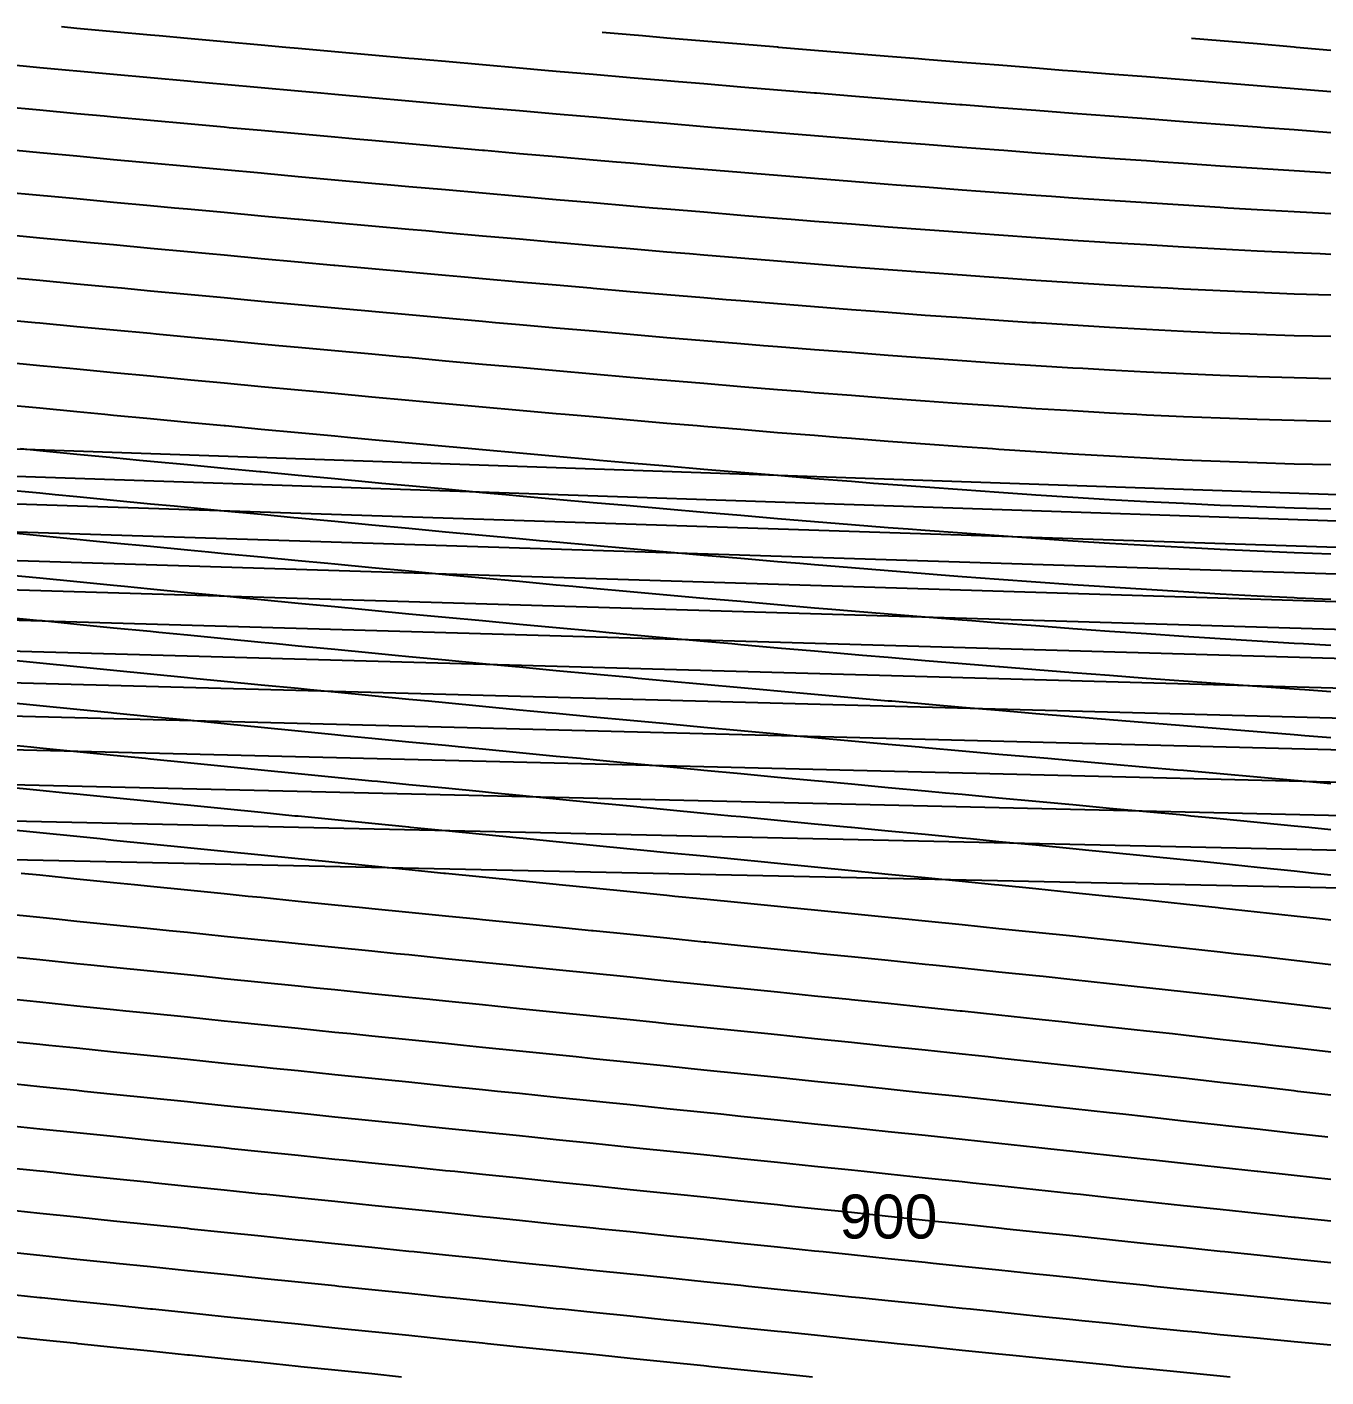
# Model space of a CAD drawing. Header units: metres. Extents: x 3386 to 5486, y 31 to 113.
# Drawn here: x 3617 to 3691, y 32.7 to 109.6 of the extents above; entities that cross this region are included whole.
import ezdxf
from ezdxf.enums import TextEntityAlignment as Align

# ---------------------------------------------------------------- set-up
doc = ezdxf.new("R2010")
doc.units = ezdxf.units.M
for name, color, linetype in [('Vs_1000', 7, 'Continuous'), ('Vs_340', 7, 'Continuous'), ('Vs_360', 7, 'Continuous'), ('Vs_380', 7, 'Continuous'), ('Vs_400', 7, 'Continuous'), ('Vs_420', 7, 'Continuous'), ('Vs_440', 7, 'Continuous'), ('Vs_460', 7, 'Continuous'), ('Vs_480', 7, 'Continuous'), ('Vs_500', 7, 'Continuous'), ('Vs_520', 7, 'Continuous'), ('Vs_540', 7, 'Continuous'), ('Vs_560', 7, 'Continuous'), ('Vs_580', 7, 'Continuous'), ('Vs_600', 7, 'Continuous'), ('Vs_620', 7, 'Continuous'), ('Vs_640', 7, 'Continuous'), ('Vs_660', 7, 'Continuous'), ('Vs_680', 7, 'Continuous'), ('Vs_700', 7, 'Continuous'), ('Vs_720', 7, 'Continuous'), ('Vs_740', 7, 'Continuous'), ('Vs_760', 7, 'Continuous'), ('Vs_780', 7, 'Continuous'), ('Vs_800', 7, 'Continuous'), ('Vs_820', 7, 'Continuous'), ('Vs_840', 7, 'Continuous'), ('Vs_860', 7, 'Continuous'), ('Vs_880', 7, 'Continuous'), ('Vs_900', 7, 'Continuous'), ('Vs_920', 7, 'Continuous'), ('Vs_940', 7, 'Continuous'), ('Vs_960', 7, 'Continuous'), ('Vs_980', 7, 'Continuous')]:
    doc.layers.add(name, color=color, linetype=linetype)

msp = doc.modelspace()

# ---------------------------------------------------------------- linework, layer by layer
at = {"layer": 'Vs_1000'}
msp.add_lwpolyline([(3638.325, 32.719), (3636.631, 32.893), (3634.53, 33.108), (3632.594, 33.307), (3632.429, 33.324), (3630.328, 33.539), (3628.227, 33.755), (3626.236, 33.96), (3626.126, 33.971), (3624.024, 34.187), (3621.923, 34.404), (3619.893, 34.613), (3619.822, 34.62), (3617.721, 34.837), (3615.62, 35.054)], dxfattribs=at)
at = {"layer": 'Vs_340'}
msp.add_lwpolyline([(3691.26, 108.254), (3689.282, 108.432), (3689.159, 108.443), (3687.057, 108.627), (3684.956, 108.805), (3683.318, 108.941)], dxfattribs=at)
at = {"layer": 'Vs_360'}
msp.add_lwpolyline([(3691.26, 105.903), (3689.159, 106.079), (3687.057, 106.251), (3684.956, 106.419), (3684.286, 106.472), (3682.855, 106.586), (3680.754, 106.751), (3678.653, 106.916), (3676.552, 107.08), (3675.977, 107.126), (3674.451, 107.246), (3672.35, 107.412), (3670.249, 107.579), (3668.148, 107.748), (3667.766, 107.779), (3666.046, 107.918), (3663.945, 108.089), (3661.844, 108.262), (3659.788, 108.432), (3659.743, 108.436), (3657.642, 108.611), (3655.541, 108.788), (3653.44, 108.966), (3652.04, 109.085), (3651.339, 109.145), (3649.751, 109.282)], dxfattribs=at)
at = {"layer": 'Vs_380'}
msp.add_lwpolyline([(3691.26, 103.576), (3689.159, 103.734), (3687.467, 103.859), (3687.057, 103.89), (3684.956, 104.045), (3682.855, 104.2), (3680.754, 104.356), (3678.653, 104.513), (3678.652, 104.513), (3676.552, 104.671), (3674.451, 104.83), (3672.35, 104.992), (3670.249, 105.155), (3670.115, 105.166), (3668.148, 105.321), (3666.046, 105.488), (3663.945, 105.657), (3661.952, 105.819), (3661.844, 105.828), (3659.743, 106.001), (3657.642, 106.175), (3655.541, 106.351), (3654.104, 106.472), (3653.44, 106.528), (3651.339, 106.707), (3649.238, 106.888), (3647.137, 107.069), (3646.489, 107.126), (3645.035, 107.252), (3642.934, 107.436), (3640.833, 107.621), (3639.048, 107.779), (3638.732, 107.807), (3636.631, 107.994), (3634.53, 108.181), (3632.429, 108.37), (3631.736, 108.432), (3630.328, 108.559), (3628.227, 108.749), (3626.126, 108.939), (3624.516, 109.085), (3624.024, 109.13), (3621.923, 109.322), (3619.822, 109.514), (3618.947, 109.594)], dxfattribs=at)
at = {"layer": 'Vs_400'}
msp.add_lwpolyline([(3691.26, 101.265), (3689.159, 101.401), (3687.057, 101.538), (3684.956, 101.678), (3682.855, 101.82), (3681.698, 101.899), (3680.754, 101.965), (3678.653, 102.112), (3676.552, 102.263), (3674.451, 102.417), (3672.622, 102.553), (3672.35, 102.573), (3670.249, 102.732), (3668.148, 102.894), (3666.046, 103.059), (3664.189, 103.206), (3663.945, 103.225), (3661.844, 103.395), (3659.743, 103.566), (3657.642, 103.739), (3656.202, 103.859), (3655.541, 103.914), (3653.44, 104.091), (3651.339, 104.27), (3649.238, 104.45), (3648.518, 104.513), (3647.137, 104.632), (3645.035, 104.815), (3642.934, 104.999), (3641.046, 105.166), (3640.833, 105.185), (3638.732, 105.371), (3636.631, 105.558), (3634.53, 105.747), (3633.727, 105.819), (3632.429, 105.936), (3630.328, 106.126), (3628.227, 106.317), (3626.515, 106.472), (3626.126, 106.508), (3624.024, 106.7), (3621.923, 106.892), (3619.822, 107.085), (3619.382, 107.126), (3617.721, 107.278), (3615.62, 107.472)], dxfattribs=at)
at = {"layer": 'Vs_420'}
msp.add_lwpolyline([(3691.26, 98.959), (3689.159, 99.071), (3687.057, 99.189), (3685.39, 99.286), (3684.956, 99.312), (3682.855, 99.441), (3680.754, 99.574), (3678.653, 99.713), (3676.552, 99.856), (3675.35, 99.94), (3674.451, 100.003), (3672.35, 100.154), (3670.249, 100.309), (3668.148, 100.467), (3666.515, 100.593), (3666.046, 100.629), (3663.945, 100.794), (3661.844, 100.961), (3659.743, 101.131), (3658.339, 101.246), (3657.642, 101.303), (3655.541, 101.478), (3653.44, 101.655), (3651.339, 101.833), (3650.565, 101.899), (3649.238, 102.013), (3647.137, 102.195), (3645.035, 102.378), (3643.05, 102.553), (3642.934, 102.563), (3640.833, 102.749), (3638.732, 102.936), (3636.631, 103.124), (3635.718, 103.206), (3634.53, 103.313), (3632.429, 103.503), (3630.328, 103.694), (3628.509, 103.859), (3628.227, 103.885), (3626.126, 104.077), (3624.024, 104.27), (3621.923, 104.463), (3621.39, 104.513), (3619.822, 104.657), (3617.721, 104.852), (3615.62, 105.046)], dxfattribs=at)
at = {"layer": 'Vs_440'}
msp.add_lwpolyline([(3691.26, 96.647), (3690.643, 96.673), (3689.159, 96.736), (3687.057, 96.835), (3684.956, 96.942), (3682.855, 97.058), (3680.754, 97.18), (3678.653, 97.31), (3678.393, 97.327), (3676.552, 97.445), (3674.451, 97.587), (3672.35, 97.733), (3670.249, 97.884), (3668.95, 97.98), (3668.148, 98.039), (3666.046, 98.198), (3663.945, 98.361), (3661.844, 98.527), (3660.522, 98.633), (3659.743, 98.696), (3657.642, 98.867), (3655.541, 99.041), (3653.44, 99.218), (3652.63, 99.286), (3651.339, 99.396), (3649.238, 99.576), (3647.137, 99.758), (3645.061, 99.94), (3645.035, 99.942), (3642.934, 100.127), (3640.833, 100.313), (3638.732, 100.501), (3637.709, 100.593), (3636.631, 100.69), (3634.53, 100.88), (3632.429, 101.07), (3630.498, 101.246), (3630.328, 101.262), (3628.227, 101.454), (3626.126, 101.647), (3624.024, 101.841), (3623.391, 101.899), (3621.923, 102.035), (3619.822, 102.23), (3617.721, 102.425), (3616.355, 102.553)], dxfattribs=at)
at = {"layer": 'Vs_460'}
msp.add_lwpolyline([(3691.26, 94.318), (3689.159, 94.387), (3687.057, 94.469), (3684.956, 94.562), (3682.855, 94.666), (3681.972, 94.714), (3680.754, 94.779), (3678.653, 94.901), (3676.552, 95.03), (3674.451, 95.166), (3672.35, 95.308), (3671.515, 95.367), (3670.249, 95.456), (3668.148, 95.608), (3666.046, 95.765), (3663.945, 95.927), (3662.752, 96.02), (3661.844, 96.091), (3659.743, 96.259), (3657.642, 96.43), (3655.541, 96.604), (3654.715, 96.673), (3653.44, 96.78), (3651.339, 96.959), (3649.238, 97.139), (3647.137, 97.322), (3647.08, 97.327), (3645.035, 97.506), (3642.934, 97.691), (3640.833, 97.878), (3639.7, 97.98), (3638.732, 98.067), (3636.631, 98.256), (3634.53, 98.447), (3632.483, 98.633), (3632.429, 98.638), (3630.328, 98.831), (3628.227, 99.024), (3626.126, 99.218), (3625.385, 99.286), (3624.024, 99.412), (3621.923, 99.608), (3619.822, 99.804), (3618.366, 99.94), (3617.721, 100), (3615.62, 100.197)], dxfattribs=at)
at = {"layer": 'Vs_480'}
msp.add_lwpolyline([(3691.26, 91.961), (3689.159, 92.015), (3687.057, 92.084), (3686.638, 92.101), (3684.956, 92.167), (3682.855, 92.261), (3680.754, 92.367), (3678.653, 92.483), (3676.552, 92.607), (3674.451, 92.739), (3674.228, 92.754), (3672.35, 92.878), (3670.249, 93.023), (3668.148, 93.174), (3666.046, 93.329), (3665.028, 93.407), (3663.945, 93.49), (3661.844, 93.654), (3659.743, 93.821), (3657.642, 93.992), (3656.816, 94.06), (3655.541, 94.166), (3653.44, 94.342), (3651.339, 94.521), (3649.238, 94.702), (3649.103, 94.714), (3647.137, 94.885), (3645.035, 95.069), (3642.934, 95.256), (3641.69, 95.367), (3640.833, 95.443), (3638.732, 95.632), (3636.631, 95.823), (3634.53, 96.014), (3634.465, 96.02), (3632.429, 96.207), (3630.328, 96.4), (3628.227, 96.594), (3627.372, 96.673), (3626.126, 96.789), (3624.024, 96.985), (3621.923, 97.181), (3620.368, 97.327), (3619.822, 97.378), (3617.721, 97.575), (3615.62, 97.773)], dxfattribs=at)
at = {"layer": 'Vs_500'}
msp.add_lwpolyline([(3691.26, 89.568), (3689.159, 89.613), (3687.057, 89.674), (3684.956, 89.75), (3682.855, 89.84), (3680.754, 89.941), (3678.653, 90.053), (3677.131, 90.141), (3676.552, 90.174), (3674.451, 90.304), (3672.35, 90.441), (3670.249, 90.585), (3668.148, 90.735), (3667.342, 90.794), (3666.046, 90.89), (3663.945, 91.049), (3661.844, 91.213), (3659.743, 91.381), (3658.929, 91.447), (3657.642, 91.552), (3655.541, 91.726), (3653.44, 91.903), (3651.339, 92.082), (3651.129, 92.101), (3649.238, 92.264), (3647.137, 92.447), (3645.035, 92.633), (3643.678, 92.754), (3642.934, 92.82), (3640.833, 93.009), (3638.732, 93.199), (3636.631, 93.39), (3636.442, 93.407), (3634.53, 93.582), (3632.429, 93.775), (3630.328, 93.97), (3629.352, 94.06), (3628.227, 94.165), (3626.126, 94.361), (3624.024, 94.557), (3622.361, 94.714), (3621.923, 94.755), (3619.822, 94.953), (3617.721, 95.151), (3615.62, 95.35)], dxfattribs=at)
at = {"layer": 'Vs_520'}
msp.add_lwpolyline([(3691.26, 87.133), (3689.159, 87.177), (3687.057, 87.236), (3684.956, 87.31), (3682.855, 87.398), (3680.754, 87.498), (3680.199, 87.528), (3678.653, 87.609), (3676.552, 87.73), (3674.451, 87.859), (3672.35, 87.996), (3670.249, 88.14), (3669.674, 88.181), (3668.148, 88.29), (3666.046, 88.445), (3663.945, 88.605), (3661.844, 88.77), (3661.042, 88.834), (3659.743, 88.938), (3657.642, 89.11), (3655.541, 89.285), (3653.44, 89.463), (3653.151, 89.487), (3651.339, 89.643), (3649.238, 89.825), (3647.137, 90.01), (3645.661, 90.141), (3645.035, 90.196), (3642.934, 90.384), (3640.833, 90.574), (3638.732, 90.765), (3638.413, 90.794), (3636.631, 90.957), (3634.53, 91.15), (3632.429, 91.345), (3631.325, 91.447), (3630.328, 91.54), (3628.227, 91.736), (3626.126, 91.933), (3624.346, 92.101), (3624.024, 92.131), (3621.923, 92.329), (3619.822, 92.528), (3617.721, 92.727), (3617.444, 92.754), (3615.62, 92.927)], dxfattribs=at)
at = {"layer": 'Vs_540'}
msp.add_lwpolyline([(3691.26, 84.656), (3689.159, 84.704), (3687.057, 84.768), (3684.956, 84.845), (3683.346, 84.915), (3682.855, 84.936), (3680.754, 85.038), (3678.653, 85.151), (3676.552, 85.273), (3674.451, 85.404), (3672.35, 85.543), (3671.985, 85.568), (3670.249, 85.688), (3668.148, 85.839), (3666.046, 85.996), (3663.945, 86.157), (3663.139, 86.221), (3661.844, 86.323), (3659.743, 86.493), (3657.642, 86.666), (3655.541, 86.842), (3655.162, 86.874), (3653.44, 87.021), (3651.339, 87.202), (3649.238, 87.386), (3647.636, 87.528), (3647.137, 87.572), (3645.035, 87.759), (3642.934, 87.948), (3640.833, 88.139), (3640.376, 88.181), (3638.732, 88.331), (3636.631, 88.524), (3634.53, 88.719), (3633.291, 88.834), (3632.429, 88.914), (3630.328, 89.111), (3628.227, 89.308), (3626.322, 89.487), (3626.126, 89.506), (3624.024, 89.705), (3621.923, 89.904), (3619.822, 90.104), (3619.437, 90.141), (3617.721, 90.304), (3615.62, 90.505)], dxfattribs=at)
at = {"layer": 'Vs_560'}
msp.add_lwpolyline([(3691.26, 82.135), (3689.159, 82.196), (3687.057, 82.269), (3686.254, 82.302), (3684.956, 82.354), (3682.855, 82.451), (3680.754, 82.559), (3678.653, 82.677), (3676.552, 82.804), (3674.451, 82.938), (3674.21, 82.955), (3672.35, 83.08), (3670.249, 83.229), (3668.148, 83.383), (3666.046, 83.542), (3665.196, 83.608), (3663.945, 83.705), (3661.844, 83.873), (3659.743, 84.045), (3657.642, 84.22), (3657.15, 84.261), (3655.541, 84.397), (3653.44, 84.578), (3651.339, 84.761), (3649.595, 84.915), (3649.238, 84.946), (3647.137, 85.133), (3645.035, 85.322), (3642.934, 85.512), (3642.329, 85.568), (3640.833, 85.704), (3638.732, 85.898), (3636.631, 86.092), (3635.247, 86.221), (3634.53, 86.288), (3632.429, 86.484), (3630.328, 86.682), (3628.289, 86.874), (3628.227, 86.88), (3626.126, 87.079), (3624.024, 87.279), (3621.923, 87.48), (3621.421, 87.528), (3619.822, 87.681), (3617.721, 87.882), (3615.62, 88.084)], dxfattribs=at)
at = {"layer": 'Vs_580'}
msp.add_lwpolyline([(3691.26, 79.576), (3689.159, 79.654), (3688.331, 79.688), (3687.057, 79.741), (3684.956, 79.839), (3682.855, 79.947), (3680.754, 80.064), (3678.653, 80.189), (3676.552, 80.323), (3676.267, 80.342), (3674.451, 80.463), (3672.35, 80.61), (3670.249, 80.762), (3668.148, 80.92), (3667.182, 80.995), (3666.046, 81.083), (3663.945, 81.25), (3661.844, 81.42), (3659.743, 81.594), (3659.103, 81.648), (3657.642, 81.771), (3655.541, 81.951), (3653.44, 82.134), (3651.533, 82.302), (3651.339, 82.319), (3649.238, 82.505), (3647.137, 82.694), (3645.035, 82.885), (3644.267, 82.955), (3642.934, 83.076), (3640.833, 83.27), (3638.732, 83.464), (3637.192, 83.608), (3636.631, 83.66), (3634.53, 83.857), (3632.429, 84.055), (3630.328, 84.254), (3630.247, 84.261), (3628.227, 84.453), (3626.126, 84.653), (3624.024, 84.854), (3623.396, 84.915), (3621.923, 85.056), (3619.822, 85.258), (3617.721, 85.461), (3616.611, 85.568)], dxfattribs=at)
at = {"layer": 'Vs_600'}
msp.add_lwpolyline([(3691.26, 76.985), (3689.343, 77.075), (3689.159, 77.084), (3687.057, 77.19), (3684.956, 77.304), (3682.855, 77.425), (3680.754, 77.554), (3678.653, 77.689), (3678.067, 77.729), (3676.552, 77.831), (3674.451, 77.978), (3672.35, 78.132), (3670.249, 78.29), (3669.062, 78.382), (3668.148, 78.453), (3666.046, 78.619), (3663.945, 78.79), (3661.844, 78.964), (3661.003, 79.035), (3659.743, 79.141), (3657.642, 79.321), (3655.541, 79.504), (3653.441, 79.688), (3653.44, 79.689), (3651.339, 79.875), (3649.238, 80.064), (3647.137, 80.255), (3646.187, 80.342), (3645.035, 80.447), (3642.934, 80.641), (3640.833, 80.835), (3639.124, 80.995), (3638.732, 81.032), (3636.631, 81.229), (3634.53, 81.427), (3632.429, 81.626), (3632.195, 81.648), (3630.328, 81.826), (3628.227, 82.027), (3626.126, 82.228), (3625.362, 82.302), (3624.024, 82.43), (3621.923, 82.633), (3619.822, 82.836), (3618.597, 82.955), (3617.721, 83.04), (3615.62, 83.244)], dxfattribs=at)
at = {"layer": 'Vs_620'}
msp.add_lwpolyline([(3691.26, 74.371), (3689.699, 74.462), (3689.159, 74.494), (3687.057, 74.621), (3684.956, 74.753), (3682.855, 74.889), (3680.754, 75.031), (3679.555, 75.116), (3678.653, 75.178), (3676.552, 75.33), (3674.451, 75.487), (3672.35, 75.647), (3670.804, 75.769), (3670.249, 75.812), (3668.148, 75.981), (3666.046, 76.153), (3663.945, 76.328), (3662.834, 76.422), (3661.844, 76.506), (3659.743, 76.687), (3657.642, 76.87), (3655.541, 77.055), (3655.314, 77.075), (3653.44, 77.243), (3651.339, 77.432), (3649.238, 77.623), (3648.084, 77.729), (3647.137, 77.815), (3645.035, 78.009), (3642.934, 78.205), (3641.041, 78.382), (3640.833, 78.401), (3638.732, 78.599), (3636.631, 78.798), (3634.53, 78.997), (3634.132, 79.035), (3632.429, 79.198), (3630.328, 79.399), (3628.227, 79.601), (3627.318, 79.688), (3626.126, 79.803), (3624.024, 80.007), (3621.923, 80.21), (3620.573, 80.342), (3619.822, 80.415), (3617.721, 80.619), (3615.62, 80.825)], dxfattribs=at)
at = {"layer": 'Vs_640'}
msp.add_lwpolyline([(3691.26, 71.744), (3689.762, 71.849), (3689.159, 71.891), (3687.057, 72.04), (3684.956, 72.191), (3682.855, 72.345), (3680.754, 72.501), (3680.737, 72.503), (3678.653, 72.661), (3676.552, 72.824), (3674.451, 72.99), (3672.388, 73.156), (3672.35, 73.159), (3670.249, 73.331), (3668.148, 73.506), (3666.046, 73.683), (3664.582, 73.809), (3663.945, 73.864), (3661.844, 74.046), (3659.743, 74.231), (3657.642, 74.417), (3657.14, 74.462), (3655.541, 74.606), (3653.44, 74.796), (3651.339, 74.988), (3649.953, 75.116), (3649.238, 75.181), (3647.137, 75.376), (3645.035, 75.572), (3642.94, 75.769), (3642.934, 75.769), (3640.833, 75.968), (3638.732, 76.167), (3636.631, 76.367), (3636.056, 76.422), (3634.53, 76.568), (3632.429, 76.77), (3630.328, 76.972), (3629.264, 77.075), (3628.227, 77.176), (3626.126, 77.379), (3624.024, 77.584), (3622.54, 77.729), (3621.923, 77.789), (3619.822, 77.994), (3617.721, 78.2), (3615.868, 78.382)], dxfattribs=at)
at = {"layer": 'Vs_660'}
msp.add_lwpolyline([(3691.26, 69.115), (3689.768, 69.236), (3689.159, 69.285), (3687.057, 69.455), (3684.956, 69.625), (3682.855, 69.796), (3681.707, 69.889), (3680.754, 69.967), (3678.653, 70.14), (3676.552, 70.314), (3674.451, 70.49), (3673.827, 70.543), (3672.35, 70.668), (3670.249, 70.847), (3668.148, 71.029), (3666.238, 71.196), (3666.046, 71.213), (3663.945, 71.398), (3661.844, 71.585), (3659.743, 71.774), (3658.914, 71.849), (3657.642, 71.964), (3655.541, 72.156), (3653.44, 72.35), (3651.79, 72.503), (3651.339, 72.544), (3649.238, 72.74), (3647.137, 72.937), (3645.035, 73.135), (3644.82, 73.156), (3642.934, 73.335), (3640.833, 73.535), (3638.732, 73.736), (3637.967, 73.809), (3636.631, 73.937), (3634.53, 74.14), (3632.429, 74.343), (3631.2, 74.462), (3630.328, 74.547), (3628.227, 74.751), (3626.126, 74.956), (3624.498, 75.116), (3624.024, 75.162), (3621.923, 75.368), (3619.822, 75.574), (3617.848, 75.769), (3617.721, 75.781), (3615.62, 75.989)], dxfattribs=at)
at = {"layer": 'Vs_680'}
msp.add_lwpolyline([(3691.26, 66.492), (3689.828, 66.623), (3689.159, 66.684), (3687.057, 66.873), (3684.956, 67.061), (3682.855, 67.247), (3682.524, 67.276), (3680.754, 67.433), (3678.653, 67.618), (3676.552, 67.803), (3675.128, 67.93), (3674.451, 67.989), (3672.35, 68.176), (3670.249, 68.364), (3668.148, 68.552), (3667.808, 68.583), (3666.046, 68.742), (3663.945, 68.933), (3661.844, 69.125), (3660.631, 69.236), (3659.743, 69.318), (3657.642, 69.512), (3655.541, 69.707), (3653.593, 69.889), (3653.44, 69.904), (3651.339, 70.101), (3649.238, 70.3), (3647.137, 70.499), (3646.679, 70.543), (3645.035, 70.699), (3642.934, 70.9), (3640.833, 71.102), (3639.863, 71.196), (3638.732, 71.305), (3636.631, 71.508), (3634.53, 71.712), (3633.125, 71.849), (3632.429, 71.917), (3630.328, 72.122), (3628.227, 72.328), (3626.448, 72.503), (3626.126, 72.534), (3624.024, 72.741), (3621.923, 72.948), (3619.822, 73.156), (3619.82, 73.156), (3617.721, 73.364), (3615.62, 73.572)], dxfattribs=at)
at = {"layer": 'Vs_700'}
for points in [[(3386.6, 93.517), (4884.301, 41.726)], [(3691.26, 63.884), (3689.999, 64.01), (3689.159, 64.093), (3687.057, 64.3), (3684.956, 64.503), (3683.279, 64.663), (3682.855, 64.704), (3680.754, 64.902), (3678.653, 65.1), (3676.552, 65.296), (3676.327, 65.317), (3674.451, 65.491), (3672.35, 65.686), (3670.249, 65.881), (3669.296, 65.97), (3668.148, 66.076), (3666.046, 66.272), (3663.945, 66.468), (3662.292, 66.623), (3661.844, 66.665), (3659.743, 66.862), (3657.642, 67.06), (3655.541, 67.259), (3655.361, 67.276), (3653.44, 67.459), (3651.339, 67.659), (3649.238, 67.86), (3648.514, 67.93), (3647.137, 68.062), (3645.035, 68.264), (3642.934, 68.467), (3641.744, 68.583), (3640.833, 68.671), (3638.732, 68.876), (3636.631, 69.08), (3635.039, 69.236), (3634.53, 69.286), (3632.429, 69.492), (3630.328, 69.699), (3628.39, 69.889), (3628.227, 69.906), (3626.126, 70.113), (3624.024, 70.321), (3621.923, 70.529), (3621.786, 70.543), (3619.822, 70.738), (3617.721, 70.947), (3615.62, 71.156)]]:
    msp.add_lwpolyline(points, dxfattribs=at)
at = {"layer": 'Vs_720'}
for points in [[(3386.6, 91.76), (4891.051, 41.058)], [(3691.26, 61.296), (3690.31, 61.397), (3689.159, 61.519), (3687.057, 61.74), (3684.956, 61.956), (3684.033, 62.05), (3682.855, 62.17), (3680.754, 62.38), (3678.653, 62.587), (3677.468, 62.704), (3676.552, 62.793), (3674.451, 62.997), (3672.35, 63.2), (3670.72, 63.357), (3670.249, 63.402), (3668.148, 63.604), (3666.046, 63.805), (3663.945, 64.006), (3663.904, 64.01), (3661.844, 64.207), (3659.743, 64.409), (3657.642, 64.611), (3657.095, 64.663), (3655.541, 64.813), (3653.44, 65.015), (3651.339, 65.219), (3650.327, 65.317), (3649.238, 65.422), (3647.137, 65.626), (3645.035, 65.831), (3643.61, 65.97), (3642.934, 66.036), (3640.833, 66.241), (3638.732, 66.447), (3636.944, 66.623), (3636.631, 66.654), (3634.53, 66.861), (3632.429, 67.068), (3630.328, 67.276), (3630.324, 67.276), (3628.227, 67.484), (3626.126, 67.693), (3624.024, 67.902), (3623.745, 67.93), (3621.923, 68.111), (3619.822, 68.321), (3617.721, 68.531), (3617.199, 68.583), (3615.62, 68.741)]]:
    msp.add_lwpolyline(points, dxfattribs=at)
at = {"layer": 'Vs_740'}
for points in [[(3386.6, 89.983), (4897.832, 40.411)], [(3691.26, 58.73), (3690.783, 58.784), (3689.159, 58.966), (3687.057, 59.197), (3684.956, 59.425), (3684.839, 59.437), (3682.855, 59.648), (3680.754, 59.868), (3678.653, 60.084), (3678.592, 60.09), (3676.552, 60.298), (3674.451, 60.51), (3672.35, 60.719), (3672.104, 60.744), (3670.249, 60.928), (3668.148, 61.135), (3666.046, 61.341), (3665.478, 61.397), (3663.945, 61.547), (3661.844, 61.753), (3659.743, 61.958), (3658.8, 62.05), (3657.642, 62.163), (3655.541, 62.369), (3653.44, 62.574), (3652.119, 62.704), (3651.339, 62.78), (3649.238, 62.986), (3647.137, 63.192), (3645.462, 63.357), (3645.035, 63.399), (3642.934, 63.606), (3640.833, 63.813), (3638.839, 64.01), (3638.732, 64.021), (3636.631, 64.229), (3634.53, 64.437), (3632.429, 64.646), (3632.252, 64.663), (3630.328, 64.855), (3628.227, 65.064), (3626.126, 65.274), (3625.698, 65.317), (3624.024, 65.484), (3621.923, 65.694), (3619.822, 65.905), (3619.175, 65.97), (3617.721, 66.116), (3615.62, 66.327)]]:
    msp.add_lwpolyline(points, dxfattribs=at)
at = {"layer": 'Vs_760'}
for points in [[(3386.6, 88.178), (4904.663, 39.781)], [(3691.26, 56.192), (3689.159, 56.436), (3687.057, 56.676), (3685.733, 56.824), (3684.956, 56.911), (3682.855, 57.142), (3680.754, 57.369), (3679.735, 57.477), (3678.653, 57.592), (3676.552, 57.813), (3674.451, 58.03), (3673.474, 58.131), (3672.35, 58.246), (3670.249, 58.459), (3668.148, 58.672), (3667.028, 58.784), (3666.046, 58.882), (3663.945, 59.092), (3661.844, 59.302), (3660.482, 59.437), (3659.743, 59.511), (3657.642, 59.719), (3655.541, 59.927), (3653.894, 60.09), (3653.44, 60.135), (3651.339, 60.344), (3649.238, 60.552), (3647.303, 60.744), (3647.137, 60.76), (3645.035, 60.969), (3642.934, 61.177), (3640.833, 61.386), (3640.726, 61.397), (3638.732, 61.596), (3636.631, 61.805), (3634.53, 62.015), (3634.174, 62.05), (3632.429, 62.225), (3630.328, 62.435), (3628.227, 62.645), (3627.647, 62.704), (3626.126, 62.856), (3624.024, 63.067), (3621.923, 63.279), (3621.147, 63.357), (3619.822, 63.49), (3617.721, 63.702), (3615.62, 63.914)]]:
    msp.add_lwpolyline(points, dxfattribs=at)
at = {"layer": 'Vs_780'}
for points in [[(3386.6, 86.315), (4911.549, 39.165)], [(3691.26, 53.685), (3689.159, 53.933), (3687.057, 54.177), (3686.761, 54.211), (3684.956, 54.417), (3682.855, 54.653), (3680.941, 54.864), (3680.754, 54.885), (3678.653, 55.113), (3676.552, 55.338), (3674.859, 55.518), (3674.451, 55.561), (3672.35, 55.781), (3670.249, 55.999), (3668.573, 56.171), (3668.148, 56.215), (3666.046, 56.429), (3663.945, 56.643), (3662.153, 56.824), (3661.844, 56.855), (3659.743, 57.067), (3657.642, 57.278), (3655.659, 57.477), (3655.541, 57.489), (3653.44, 57.7), (3651.339, 57.91), (3649.238, 58.12), (3649.135, 58.131), (3647.137, 58.331), (3645.035, 58.541), (3642.934, 58.751), (3642.608, 58.784), (3640.833, 58.962), (3638.732, 59.172), (3636.631, 59.383), (3636.092, 59.437), (3634.53, 59.594), (3632.429, 59.805), (3630.328, 60.017), (3629.594, 60.09), (3628.227, 60.228), (3626.126, 60.44), (3624.024, 60.652), (3623.115, 60.744), (3621.923, 60.864), (3619.822, 61.077), (3617.721, 61.289), (3616.658, 61.397)]]:
    msp.add_lwpolyline(points, dxfattribs=at)
at = {"layer": 'Vs_800'}
for points in [[(3386.6, 84.423), (4918.526, 38.566)], [(3691.26, 51.21), (3689.159, 51.458), (3687.956, 51.598), (3687.057, 51.703), (3684.956, 51.945), (3682.855, 52.182), (3682.238, 52.251), (3680.754, 52.417), (3678.653, 52.648), (3676.552, 52.876), (3676.288, 52.905), (3674.451, 53.102), (3672.35, 53.325), (3670.249, 53.546), (3670.133, 53.558), (3668.148, 53.765), (3666.046, 53.983), (3663.945, 54.199), (3663.825, 54.211), (3661.844, 54.414), (3659.743, 54.628), (3657.642, 54.842), (3657.421, 54.864), (3655.541, 55.055), (3653.44, 55.268), (3651.339, 55.48), (3650.965, 55.518), (3649.238, 55.692), (3647.137, 55.904), (3645.035, 56.116), (3644.488, 56.171), (3642.934, 56.327), (3640.833, 56.539), (3638.732, 56.751), (3638.009, 56.824), (3636.631, 56.963), (3634.53, 57.175), (3632.429, 57.387), (3631.539, 57.477), (3630.328, 57.6), (3628.227, 57.812), (3626.126, 58.025), (3625.083, 58.131), (3624.024, 58.238), (3621.923, 58.451), (3619.822, 58.664), (3618.645, 58.784), (3617.721, 58.878), (3615.62, 59.091)]]:
    msp.add_lwpolyline(points, dxfattribs=at)
at = {"layer": 'Vs_820'}
for points in [[(3386.6, 82.464), (4925.607, 37.98)], [(3691.26, 48.766), (3689.376, 48.985), (3689.159, 49.01), (3687.057, 49.253), (3684.956, 49.493), (3683.668, 49.638), (3682.855, 49.73), (3680.754, 49.965), (3678.653, 50.197), (3677.789, 50.291), (3676.552, 50.427), (3674.451, 50.654), (3672.35, 50.879), (3671.728, 50.945), (3670.249, 51.102), (3668.148, 51.323), (3666.046, 51.543), (3665.514, 51.598), (3663.945, 51.761), (3661.844, 51.978), (3659.743, 52.195), (3659.19, 52.251), (3657.642, 52.41), (3655.541, 52.625), (3653.44, 52.839), (3652.798, 52.905), (3651.339, 53.053), (3649.238, 53.267), (3647.137, 53.48), (3646.369, 53.558), (3645.035, 53.693), (3642.934, 53.906), (3640.833, 54.119), (3639.927, 54.211), (3638.732, 54.332), (3636.631, 54.545), (3634.53, 54.758), (3633.485, 54.864), (3632.429, 54.972), (3630.328, 55.185), (3628.227, 55.398), (3627.052, 55.518), (3626.126, 55.612), (3624.024, 55.825), (3621.923, 56.039), (3620.632, 56.171), (3619.822, 56.253), (3617.721, 56.467), (3615.62, 56.682)]]:
    msp.add_lwpolyline(points, dxfattribs=at)
at = {"layer": 'Vs_840'}
for points in [[(3386.6, 80.452), (4932.833, 37.408)], [(3691.081, 46.372), (3689.159, 46.588), (3687.057, 46.825), (3685.274, 47.025), (3684.956, 47.061), (3682.855, 47.296), (3680.754, 47.529), (3679.397, 47.678), (3678.653, 47.76), (3676.552, 47.99), (3674.451, 48.217), (3673.385, 48.332), (3672.35, 48.443), (3670.249, 48.667), (3668.148, 48.889), (3667.237, 48.985), (3666.046, 49.11), (3663.945, 49.33), (3661.844, 49.548), (3660.978, 49.638), (3659.743, 49.766), (3657.642, 49.983), (3655.541, 50.199), (3654.642, 50.291), (3653.44, 50.415), (3651.339, 50.63), (3649.238, 50.845), (3648.258, 50.945), (3647.137, 51.059), (3645.035, 51.274), (3642.934, 51.488), (3641.851, 51.598), (3640.833, 51.702), (3638.732, 51.916), (3636.631, 52.13), (3635.436, 52.251), (3634.53, 52.344), (3632.429, 52.558), (3630.328, 52.772), (3629.024, 52.905), (3628.227, 52.986), (3626.126, 53.2), (3624.024, 53.414), (3622.621, 53.558), (3621.923, 53.629), (3619.822, 53.844), (3617.721, 54.058), (3616.23, 54.211)]]:
    msp.add_lwpolyline(points, dxfattribs=at)
at = {"layer": 'Vs_860'}
for points in [[(3386.6, 78.395), (4940.259, 36.851)], [(3691.26, 43.961), (3689.159, 44.188), (3687.102, 44.412), (3687.057, 44.417), (3684.956, 44.648), (3682.855, 44.878), (3681.144, 45.065), (3680.754, 45.108), (3678.653, 45.337), (3676.552, 45.565), (3675.129, 45.719), (3674.451, 45.792), (3672.35, 46.017), (3670.249, 46.241), (3669.013, 46.372), (3668.148, 46.464), (3666.046, 46.685), (3663.945, 46.905), (3662.798, 47.025), (3661.844, 47.125), (3659.743, 47.343), (3657.642, 47.561), (3656.506, 47.678), (3655.541, 47.778), (3653.44, 47.995), (3651.339, 48.211), (3650.161, 48.332), (3649.238, 48.426), (3647.137, 48.642), (3645.035, 48.857), (3643.785, 48.985), (3642.934, 49.072), (3640.833, 49.287), (3638.732, 49.502), (3637.395, 49.638), (3636.631, 49.716), (3634.53, 49.931), (3632.429, 50.146), (3631.002, 50.291), (3630.328, 50.36), (3628.227, 50.575), (3626.126, 50.79), (3624.615, 50.945), (3624.024, 51.005), (3621.923, 51.22), (3619.822, 51.435), (3618.237, 51.598), (3617.721, 51.651), (3615.62, 51.866)]]:
    msp.add_lwpolyline(points, dxfattribs=at)
at = {"layer": 'Vs_880'}
for points in [[(3386.6, 76.243), (4947.953, 36.301)], [(3691.26, 41.588), (3689.216, 41.799), (3689.159, 41.805), (3687.057, 42.026), (3684.956, 42.25), (3683.068, 42.452), (3682.855, 42.475), (3680.754, 42.701), (3678.653, 42.927), (3676.986, 43.106), (3676.552, 43.152), (3674.451, 43.377), (3672.35, 43.601), (3670.862, 43.759), (3670.249, 43.824), (3668.148, 44.046), (3666.046, 44.267), (3664.666, 44.412), (3663.945, 44.488), (3661.844, 44.707), (3659.743, 44.926), (3658.402, 45.065), (3657.642, 45.144), (3655.541, 45.362), (3653.44, 45.579), (3652.085, 45.719), (3651.339, 45.796), (3649.238, 46.012), (3647.137, 46.228), (3645.735, 46.372), (3645.035, 46.444), (3642.934, 46.659), (3640.833, 46.875), (3639.365, 47.025), (3638.732, 47.09), (3636.631, 47.305), (3634.53, 47.521), (3632.99, 47.678), (3632.429, 47.736), (3630.328, 47.951), (3628.227, 48.166), (3626.616, 48.332), (3626.126, 48.382), (3624.024, 48.597), (3621.923, 48.813), (3620.249, 48.985), (3619.822, 49.029), (3617.721, 49.245), (3615.62, 49.461)]]:
    msp.add_lwpolyline(points, dxfattribs=at)
at = {"layer": 'Vs_900'}
for points in [[(3386.6, 74.05), (4956.081, 35.759)], [(3691.26, 39.229), (3689.159, 39.436), (3687.057, 39.649), (3685.213, 39.839), (3684.956, 39.866), (3682.855, 40.085), (3680.754, 40.306), (3678.986, 40.492), (3678.653, 40.528), (3676.552, 40.75), (3674.451, 40.972), (3672.805, 41.146), (3672.35, 41.194), (3670.249, 41.415), (3668.148, 41.636), (3666.597, 41.799), (3666.046, 41.857), (3663.945, 42.077), (3661.844, 42.296), (3660.341, 42.452), (3659.743, 42.514), (3657.642, 42.733), (3655.541, 42.95), (3654.04, 43.106), (3653.44, 43.168), (3651.339, 43.385), (3649.238, 43.601), (3647.707, 43.759), (3647.137, 43.817), (3645.035, 44.034), (3642.934, 44.25), (3641.353, 44.412), (3640.833, 44.465), (3638.732, 44.681), (3636.631, 44.897), (3634.99, 45.065), (3634.53, 45.113), (3632.429, 45.328), (3630.328, 45.544), (3628.627, 45.719), (3628.227, 45.76), (3626.126, 45.975), (3624.024, 46.191), (3622.269, 46.372), (3621.923, 46.407), (3619.822, 46.624), (3617.721, 46.84), (3615.921, 47.025)]]:
    msp.add_lwpolyline(points, dxfattribs=at)
at = {"layer": 'Vs_920'}
for points in [[(3386.6, 71.773), (4964.963, 35.207)], [(3691.26, 36.879), (3689.159, 37.078), (3687.639, 37.226), (3687.057, 37.283), (3684.956, 37.493), (3682.855, 37.706), (3681.164, 37.879), (3680.754, 37.922), (3678.653, 38.139), (3676.552, 38.357), (3674.867, 38.533), (3674.451, 38.576), (3672.35, 38.796), (3670.249, 39.015), (3668.609, 39.186), (3668.148, 39.234), (3666.046, 39.453), (3663.945, 39.672), (3662.336, 39.839), (3661.844, 39.89), (3659.743, 40.108), (3657.642, 40.326), (3656.035, 40.492), (3655.541, 40.544), (3653.44, 40.761), (3651.339, 40.978), (3649.708, 41.146), (3649.238, 41.194), (3647.137, 41.411), (3645.035, 41.627), (3643.362, 41.799), (3642.934, 41.843), (3640.833, 42.059), (3638.732, 42.275), (3637.007, 42.452), (3636.631, 42.491), (3634.53, 42.707), (3632.429, 42.923), (3630.651, 43.106), (3630.328, 43.139), (3628.227, 43.355), (3626.126, 43.571), (3624.299, 43.759), (3624.024, 43.787), (3621.923, 44.003), (3619.822, 44.22), (3617.957, 44.412), (3617.721, 44.436), (3615.62, 44.653)]]:
    msp.add_lwpolyline(points, dxfattribs=at)
at = {"layer": 'Vs_940'}
for points in [[(3386.6, 69.424), (4975.333, 34.536)], [(3691.26, 34.536), (3690.413, 34.613), (3689.159, 34.728), (3687.057, 34.926), (3684.956, 35.129), (3683.559, 35.266), (3682.855, 35.336), (3680.754, 35.546), (3678.653, 35.759), (3677.075, 35.92), (3676.552, 35.973), (3674.451, 36.189), (3672.35, 36.405), (3670.721, 36.573), (3670.249, 36.622), (3668.148, 36.839), (3666.046, 37.056), (3664.402, 37.226), (3663.945, 37.273), (3661.844, 37.491), (3659.743, 37.708), (3658.081, 37.879), (3657.642, 37.925), (3655.541, 38.142), (3653.44, 38.358), (3651.746, 38.533), (3651.339, 38.575), (3649.238, 38.791), (3647.137, 39.007), (3645.4, 39.186), (3645.035, 39.223), (3642.934, 39.44), (3640.833, 39.656), (3639.047, 39.839), (3638.732, 39.872), (3636.631, 40.088), (3634.53, 40.304), (3632.693, 40.492), (3632.429, 40.52), (3630.328, 40.736), (3628.227, 40.952), (3626.344, 41.146), (3626.126, 41.168), (3624.024, 41.385), (3621.923, 41.601), (3620.003, 41.799), (3619.822, 41.818), (3617.721, 42.034), (3615.62, 42.251)]]:
    msp.add_lwpolyline(points, dxfattribs=at)
at = {"layer": 'Vs_960'}
for points in [[(3386.6, 67.025), (4989.58, 33.187)], [(3685.519, 32.719), (3684.956, 32.772), (3682.855, 32.973), (3680.754, 33.178), (3679.458, 33.307), (3678.653, 33.386), (3676.552, 33.596), (3674.451, 33.808), (3672.954, 33.96), (3672.35, 34.021), (3670.249, 34.235), (3668.148, 34.45), (3666.554, 34.613), (3666.046, 34.665), (3663.945, 34.881), (3661.844, 35.096), (3660.189, 35.266), (3659.743, 35.312), (3657.642, 35.528), (3655.541, 35.744), (3653.831, 35.92), (3653.44, 35.96), (3651.339, 36.176), (3649.238, 36.392), (3647.473, 36.573), (3647.137, 36.607), (3645.035, 36.823), (3642.934, 37.039), (3641.114, 37.226), (3640.833, 37.255), (3638.732, 37.471), (3636.631, 37.687), (3634.757, 37.879), (3634.53, 37.903), (3632.429, 38.119), (3630.328, 38.335), (3628.405, 38.533), (3628.227, 38.551), (3626.126, 38.767), (3624.024, 38.984), (3622.063, 39.186), (3621.923, 39.2), (3619.822, 39.417), (3617.721, 39.634), (3615.733, 39.839)]]:
    msp.add_lwpolyline(points, dxfattribs=at)
at = {"layer": 'Vs_980'}
msp.add_lwpolyline([(3661.727, 32.719), (3659.743, 32.921), (3657.642, 33.136), (3655.973, 33.307), (3655.541, 33.351), (3653.44, 33.566), (3651.339, 33.781), (3649.589, 33.96), (3649.238, 33.996), (3647.137, 34.211), (3645.035, 34.426), (3643.214, 34.613), (3642.934, 34.642), (3640.833, 34.857), (3638.732, 35.073), (3636.846, 35.266), (3636.631, 35.288), (3634.53, 35.504), (3632.429, 35.72), (3630.487, 35.92), (3630.328, 35.936), (3628.227, 36.152), (3626.126, 36.368), (3624.139, 36.573), (3624.024, 36.585), (3621.923, 36.801), (3619.822, 37.018), (3617.805, 37.226), (3617.721, 37.235), (3615.62, 37.452)], dxfattribs=at)

# ---------------------------------------------------------------- texts
at = {"layer": 'Vs_900'}
msp.add_text('900', height=2.5, dxfattribs=at).set_placement((3666.046, 41.857), align=Align.MIDDLE_CENTER)

doc.saveas('drawing.dxf')
